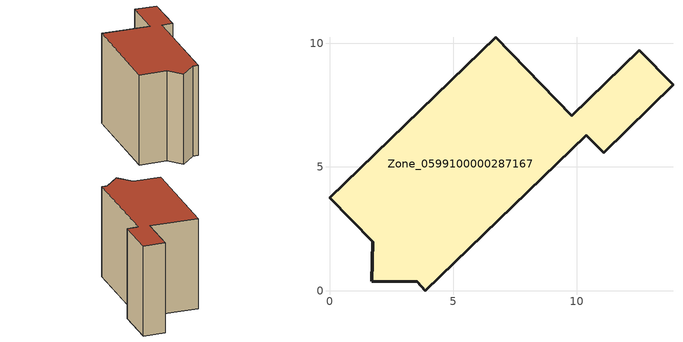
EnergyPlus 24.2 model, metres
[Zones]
Zone_0599100000287167
 floor ground (C_G): 12.52,9.73 13.89,8.32 11.08,5.58 10.39,6.28 3.88,0 3.54,0.35 1.71,0.37 1.74,1.97 0,3.76 6.72,10.24 9.8,7.08 z0
 wall outside (C_F): 1.71,0.37 3.54,0.35 3.88,0 10.39,6.28 11.08,5.58 13.89,8.32 12.52,9.73 9.8,7.08 6.72,10.24 0,3.76 1.74,1.97 1.71,0.37 z0:8.37
 roof outside (C_R): 12.52,9.73 9.8,7.08 6.72,10.24 0,3.76 1.74,1.97 1.71,0.37 3.54,0.35 3.88,0 10.39,6.28 11.08,5.58 13.89,8.32 z8.37
[BUILDING]
Pand.0599100000287167: North Axis=0; Terrain=City; Loads Convergence Tolerance Value=0.04; Temperature Convergence Tolerance Value=0.4; Solar Distribution=FullExterior; Maximum Number of Warmup Days=25; Minimum Number of Warmup Days=1
[Site:Location]
Rotterdam.The.Hague.AP_ZH_NLD Design_Conditions: Latitude=51.96; Longitude=4.45; Time Zone=1; Elevation=-4.5
[SITE:GROUNDTEMPERATURE:BUILDINGSURFACE]
18, 18, 18, 18, 18, 18, 18, 18, 18, 18, 18, 18
[MATERIAL] Thermal Absorptance=0.9; Solar Absorptance=0.7; Visible Absorptance=0.7
Name | Roughness | Thickness | Conductivity | Density | Specific Heat
G.TI.1975-1991 | MediumSmooth | 0.15 | 0.288461 | 540 | 1210
F.TI.1975-1991 | Rough | 0.3 | 0.230769 | 1920 | 840
R.TI.1975-1991 | MediumRough | 0.2 | 0.153846 | 1500 | 1000
[CONSTRUCTION]
C_G: G.TI.1975-1991
C_F: F.TI.1975-1991
C_R: R.TI.1975-1991
[ZONE]
Zone_0599100000287167: Type=1; Multiplier=1; Ceiling Height=Autocalculate; Volume=Autocalculate; Floor Area=autocalculate; Part of Total Floor Area=Yes
[ZONEINFILTRATION:DESIGNFLOWRATE]
Infil_Zone_0599100000287167: Zone or ZoneList or Space or SpaceList=Zone_0599100000287167; Schedule=AlwaysOn; Design Flow Rate Calculation Method=Flow/Area; Flow Rate per Floor Area=0.003; Constant Term Coefficient=1; Temperature Term Coefficient=0; Velocity Term Coefficient=0; Velocity Squared Term Coefficient=0
[HVACTEMPLATE:ZONE:IDEALLOADSAIRSYSTEM]
Zone_0599100000287167: Maximum Heating Supply Air Temperature=50; Minimum Cooling Supply Air Temperature=13; Maximum Heating Supply Air Humidity Ratio=0.0156; Minimum Cooling Supply Air Humidity Ratio=0.0077; Heating Limit=NoLimit; Cooling Limit=NoLimit; Dehumidification Control Type=ConstantSensibleHeatRatio; Cooling Sensible Heat Ratio=0.7; Dehumidification Setpoint=60; Humidification Control Type=None; Humidification Setpoint=30; Outdoor Air Method=None; Outdoor Air Flow Rate per Person=0.00944; Outdoor Air Flow Rate per Zone Floor Area=0; Outdoor Air Flow Rate per Zone=0; Demand Controlled Ventilation Type=None; Outdoor Air Economizer Type=NoEconomizer; Heat Recovery Type=None; Sensible Heat Recovery Effectiveness=0.7; Latent Heat Recovery Effectiveness=0.65
[ZONECONTROL:THERMOSTAT]
ThermostatControl_Zone_0599100000287167: Zone or ZoneList=Zone_0599100000287167; Control Type Schedule=DualSetpointControlType; Control 1=Thermostat_Zone_0599100000287167; Temperature Difference Between Cutout And Setpoint=0
[THERMOSTATSETPOINT:DUALSETPOINT]
Thermostat_Zone_0599100000287167: Heating Setpoint Temperature Schedule=HeatingSetpoint_Zone_0599100000287167; Cooling Setpoint Temperature Schedule=CoolingSetpoint_Zone_0599100000287167
[SCHEDULE:COMPACT]
HeatingSetpoint_Zone_0599100000287167: Through: 12/31, For: AllDays, Until: 24:00, 21
CoolingSetpoint_Zone_0599100000287167: Through: 12/31, For: AllDays, Until: 24:00, 24
DualSetpointControlType: Through: 12/31, For: AllDays, Until: 24:00, 4
AlwaysOn: Through: 12/31, For: AllDays, Until: 24:00, 1
